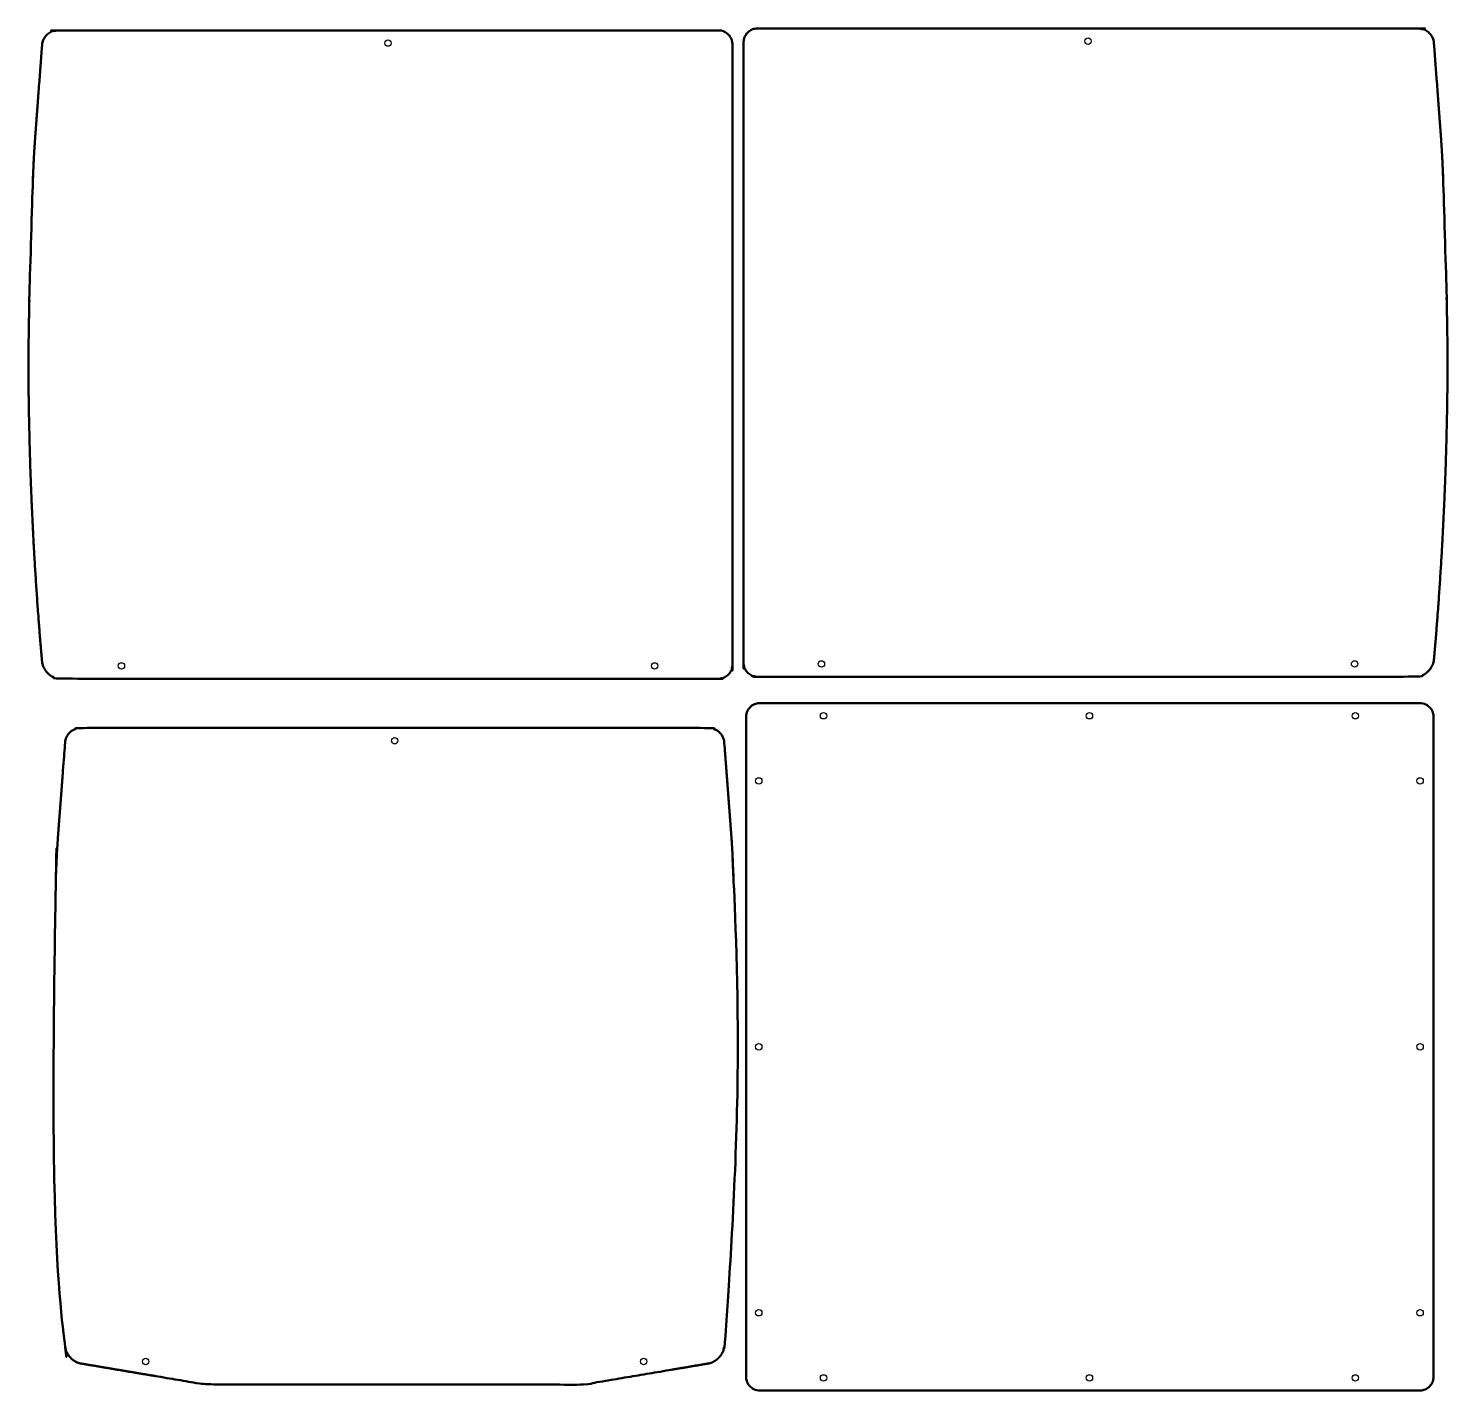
# Model space of a CAD drawing. Extents: x 129 to 685, y -596 to -62.
import ezdxf

# ---------------------------------------------------------------- set-up
doc = ezdxf.new("R2010")
doc.units = 0
doc.layers.add('HOLES', color=160, linetype='CONTINUOUS')
doc.layers.add('izrez', color=7, linetype='CONTINUOUS', lineweight=50)

msp = doc.modelspace()

# ---------------------------------------------------------------- linework, layer by layer
at = {"layer": 'HOLES', "linetype": 'Continuous'}
for centre in [(544.14, -67.32, 38.5), (270.02, -68.09, 38.5), (165.62, -312.03, 38.5), (374.42, -312.03, 38.5), (439.74, -311.26, 38.5), (648.54, -311.26, 38.5), (544.7, -331.57), (272.62, -341.34), (415.22, -461.23), (674.18, -461.23), (175.12, -584.49), (370.12, -584.49), (544.7, -590.9)]:
    msp.add_circle(centre, 1.25, dxfattribs=at)
at = {"layer": 'HOLES'}
for centre in [(440.57, -331.57), (648.82, -331.57), (415.22, -357.07), (674.18, -357.07), (415.22, -565.4), (674.18, -565.4), (440.57, -590.9), (648.82, -590.9)]:
    msp.add_circle(centre, 1.25, dxfattribs=at)
at = {"layer": 'izrez'}
for points, weights, knots in [([(131.98, -103.22, 38.5), (132.83, -91.73, 38.5), (133.69, -80.23, 38.5), (134.55, -68.73, 38.5), (134.6, -68.12, 38.5), (134.75, -67.53, 38.5), (135.56, -65.58, 38.5), (136.64, -64.41, 38.5), (138.78, -63.32, 38.5), (139.67, -63.09, 38.5), (140.58, -63.09, 38.5), (226.85, -63.09, 38.5), (313.12, -63.09, 38.5), (399.38, -63.09, 38.5), (399.99, -63.09, 38.5), (400.57, -63.19, 38.5), (402.53, -63.84, 38.5), (403.7, -64.87, 38.5), (404.69, -66.92, 38.5), (404.88, -67.73, 38.5), (404.88, -68.59, 38.5), (404.88, -149.59, 38.5), (404.88, -230.59, 38.5), (404.88, -311.59, 38.5), (404.88, -312.2, 38.5), (404.79, -312.78, 38.5), (404.14, -314.74, 38.5), (403.11, -315.9, 38.5), (401.06, -316.9, 38.5), (400.25, -317.09, 38.5), (399.38, -317.09, 38.5), (313.12, -317.09, 38.5), (226.85, -317.09, 38.5), (140.6, -317.04, 38.5), (140.02, -316.93, 38.5), (139.45, -316.73, 38.5), (137.62, -315.81, 38.5), (136.46, -314.74, 38.5), (135.04, -312.49, 38.5), (134.64, -311.4, 38.5), (134.53, -310.31, 38.5), (131.13, -271.49, 38.5), (129.35, -232.57, 38.5), (129.19, -193.6, 38.5), (129.41, -169.88, 38.5), (129.99, -146.17, 38.5), (130.92, -122.47, 38.5), (130.94, -121.85, 38.5), (130.97, -121.19, 38.5), (131.05, -119.18, 38.5), (131.11, -117.8, 38.5), (131.23, -115.03, 38.5), (131.29, -113.69, 38.5), (131.34, -112.84, 38.5), (131.35, -112.49, 38.5), (131.38, -112.05, 38.5), (131.47, -110.58, 38.5), (131.55, -109.36, 38.5), (131.74, -106.46, 38.5), (131.86, -104.74, 38.5), (131.98, -103.22, 38.5)], [1, 1, 1, 1, 1, 1, 1, 1, 1, 1, 1, 1, 1, 1, 1, 1, 1, 1, 1, 1, 1, 1, 1, 1, 1, 1, 1, 1, 1, 1, 1, 1, 1, 1, 1, 1, 1, 1, 1, 1, 1, 0.999423859998, 0.999423859998, 1, 0.999926504732, 0.999926504732, 1, 1, 1, 1, 1, 1, 1, 1, 1, 1, 1, 1, 1, 1, 1], [0, 0, 0, 0, 1, 1, 1, 1.197532, 1.197532, 1.696222, 1.696222, 2, 2, 2, 3, 3, 3, 3.199407, 3.199407, 3.717575, 3.717575, 4, 4, 4, 5, 5, 5, 5.199399, 5.199399, 5.717335, 5.717335, 6, 6, 6, 7, 7, 7, 7.194641, 7.194641, 7.646548, 7.646548, 8, 8, 8, 8.083155, 8.083155, 8.083155, 8.112852, 8.112852, 8.112852, 8.298216, 8.298216, 8.668942, 8.668942, 9.112852, 9.112852, 9.112852, 9.295238, 9.295238, 9.660011, 9.660011, 10.112852, 10.112852, 10.112852, 10.112852]), ([(682.17, -102.45, 38.5), (681.32, -90.96, 38.5), (680.46, -79.46, 38.5), (679.6, -67.96, 38.5), (679.55, -67.35, 38.5), (679.4, -66.76, 38.5), (678.6, -64.81, 38.5), (677.51, -63.64, 38.5), (675.38, -62.55, 38.5), (674.48, -62.32, 38.5), (673.57, -62.32, 38.5), (587.3, -62.32, 38.5), (501.03, -62.32, 38.5), (414.77, -62.32, 38.5), (414.16, -62.32, 38.5), (413.58, -62.42, 38.5), (411.62, -63.07, 38.5), (410.45, -64.1, 38.5), (409.46, -66.15, 38.5), (409.27, -66.96, 38.5), (409.27, -67.82, 38.5), (409.27, -148.82, 38.5), (409.27, -229.82, 38.5), (409.27, -310.82, 38.5), (409.27, -311.43, 38.5), (409.36, -312.01, 38.5), (410.01, -313.97, 38.5), (411.04, -315.13, 38.5), (413.09, -316.13, 38.5), (413.91, -316.32, 38.5), (414.77, -316.32, 38.5), (501.03, -316.32, 38.5), (587.3, -316.32, 38.5), (673.55, -316.27, 38.5), (674.13, -316.16, 38.5), (674.7, -315.96, 38.5), (676.53, -315.04, 38.5), (677.69, -313.97, 38.5), (679.11, -311.72, 38.5), (679.51, -310.63, 38.5), (679.62, -309.54, 38.5), (683.02, -270.72, 38.5), (684.8, -231.8, 38.5), (684.96, -192.83, 38.5), (684.74, -169.11, 38.5), (684.16, -145.4, 38.5), (683.23, -121.7, 38.5), (683.21, -121.08, 38.5), (683.18, -120.42, 38.5), (683.1, -118.41, 38.5), (683.04, -117.03, 38.5), (682.92, -114.26, 38.5), (682.86, -112.92, 38.5), (682.81, -112.07, 38.5), (682.8, -111.72, 38.5), (682.77, -111.28, 38.5), (682.68, -109.81, 38.5), (682.6, -108.59, 38.5), (682.41, -105.69, 38.5), (682.29, -103.97, 38.5), (682.17, -102.45, 38.5)], [1, 1, 1, 1, 1, 1, 1, 1, 1, 1, 1, 1, 1, 1, 1, 1, 1, 1, 1, 1, 1, 1, 1, 1, 1, 1, 1, 1, 1, 1, 1, 1, 1, 1, 1, 1, 1, 1, 1, 1, 1, 0.999423859998, 0.999423859998, 1, 0.999926504732, 0.999926504732, 1, 1, 1, 1, 1, 1, 1, 1, 1, 1, 1, 1, 1, 1, 1], [0, 0, 0, 0, 1, 1, 1, 1.197532, 1.197532, 1.696222, 1.696222, 2, 2, 2, 3, 3, 3, 3.199407, 3.199407, 3.717575, 3.717575, 4, 4, 4, 5, 5, 5, 5.199399, 5.199399, 5.717335, 5.717335, 6, 6, 6, 7, 7, 7, 7.194641, 7.194641, 7.646548, 7.646548, 8, 8, 8, 8.083155, 8.083155, 8.083155, 8.112852, 8.112852, 8.112852, 8.298216, 8.298216, 8.668942, 8.668942, 9.112852, 9.112852, 9.112852, 9.295238, 9.295238, 9.660011, 9.660011, 10.112852, 10.112852, 10.112852, 10.112852]), ([(141.02, -375.67), (141.87, -364.4), (142.73, -353.13), (143.59, -341.86), (143.64, -341.26), (143.79, -340.68), (144.59, -338.81), (145.63, -337.69), (147.75, -336.58), (148.67, -336.34), (149.63, -336.34), (231.63, -336.34), (313.64, -336.34), (395.65, -336.34), (396.25, -336.34), (396.84, -336.44), (398.78, -337.06), (399.99, -338), (401.27, -340.01), (401.6, -340.91), (401.68, -341.85), (402.55, -353.22), (403.41, -364.6), (404.27, -375.97), (404.32, -376.59), (404.37, -377.23), (404.51, -379.2), (404.6, -380.55), (404.77, -383.2), (404.85, -384.45), (404.88, -385.24), (404.9, -385.58), (404.92, -386), (404.98, -387.43), (405.03, -388.64), (405.15, -391.44), (405.21, -393.07), (405.27, -394.54), (406.2, -417.77), (406.77, -441.01), (407, -464.26), (406.84, -502.46), (405.05, -540.62), (401.65, -578.66), (401.6, -579.25), (401.45, -579.84), (400.69, -581.77), (399.71, -583.02), (397.63, -584.6), (396.62, -585.07), (395.59, -585.26), (379.28, -588.02), (362.96, -590.77), (346.65, -593.53), (297.3, -593.53), (247.94, -593.53), (198.59, -593.53), (182.27, -590.77), (165.96, -588.02), (149.64, -585.26), (149.06, -585.16), (148.49, -584.96), (146.63, -584.04), (145.46, -582.97), (144.06, -580.76), (143.68, -579.71), (143.58, -578.67), (140.18, -540.62), (138.39, -502.46), (138.23, -464.26), (138.45, -441.01), (139.03, -417.77), (139.96, -394.54), (139.98, -393.92), (140.01, -393.27), (140.09, -391.3), (140.15, -389.93), (140.27, -387.22), (140.33, -385.93), (140.38, -385.09), (140.4, -384.75), (140.42, -384.32), (140.51, -382.87), (140.59, -381.67), (140.78, -378.83), (140.91, -377.15), (141.02, -375.67)], [1, 1, 1, 1, 1, 1, 1, 1, 1, 1, 1, 1, 1, 1, 1, 1, 1, 1, 1, 1, 1, 1, 1, 1, 1, 1, 1, 1, 1, 1, 1, 1, 1, 1, 1, 1, 1, 1, 0.999923345237, 0.999923345237, 1, 0.999400580954, 0.999400580954, 1, 1, 1, 1, 1, 1, 1, 1, 1, 1, 1, 1, 1, 1, 1, 1, 1, 1, 1, 1, 1, 1, 1, 1, 0.99940058184, 0.99940058184, 1, 0.999923520717, 0.999923520717, 1, 1, 1, 1, 1, 1, 1, 1, 1, 1, 1, 1, 1, 1, 1], [0, 0, 0, 0, 1, 1, 1, 1.198938, 1.198938, 1.684702, 1.684702, 2, 2, 2, 3, 3, 3, 3.198933, 3.198933, 3.684717, 3.684717, 4, 4, 4, 5, 5, 5, 5.186941, 5.186941, 5.560823, 5.560823, 6, 6, 6, 6.185631, 6.185631, 6.556893, 6.556893, 7, 7, 7, 7.030329, 7.030329, 7.030329, 7.115148, 7.115148, 7.115148, 7.309585, 7.309585, 7.770095, 7.770095, 8.115148, 8.115148, 8.115148, 9.115148, 9.115148, 9.115148, 10.115148, 10.115148, 10.115148, 11.115148, 11.115148, 11.115148, 11.309573, 11.309573, 11.770129, 11.770129, 12.115148, 12.115148, 12.115148, 12.199966, 12.199966, 12.199966, 12.23026, 12.23026, 12.23026, 12.416549, 12.416549, 12.789127, 12.789127, 13.23026, 13.23026, 13.23026, 13.413402, 13.413402, 13.779686, 13.779686, 14.23026, 14.23026, 14.23026, 14.23026])]:
    msp.add_rational_spline(points, weights, degree=3, knots=knots, dxfattribs=at)
msp.add_open_spline([(410.22, -332.07), (410.22, -418.18), (410.22, -504.29), (410.22, -590.4), (410.22, -591), (410.32, -591.58), (410.96, -593.51), (411.96, -594.66), (413.99, -595.69), (414.83, -595.9), (415.72, -595.9), (501.8, -595.9), (587.89, -595.9), (673.97, -595.9), (674.57, -595.9), (675.15, -595.8), (677.08, -595.16), (678.23, -594.15), (679.26, -592.12), (679.47, -591.28), (679.47, -590.4), (679.47, -504.29), (679.47, -418.18), (679.47, -332.07), (679.47, -331.46), (679.37, -330.88), (678.73, -328.96), (677.73, -327.81), (675.69, -326.78), (674.86, -326.57), (673.97, -326.57), (587.89, -326.57), (501.8, -326.57), (415.72, -326.57), (415.12, -326.57), (414.54, -326.66), (412.61, -327.31), (411.46, -328.31), (410.43, -330.34), (410.22, -331.18), (410.22, -332.07)], degree=3, knots=[0, 0, 0, 0, 1, 1, 1, 1.198913, 1.198913, 1.706741, 1.706741, 2, 2, 2, 3, 3, 3, 3.198912, 3.198912, 3.706934, 3.706934, 4, 4, 4, 5, 5, 5, 5.198904, 5.198904, 5.706774, 5.706774, 6, 6, 6, 7, 7, 7, 7.198904, 7.198904, 7.706714, 7.706714, 8, 8, 8, 8], dxfattribs=at)

doc.saveas('drawing.dxf')
